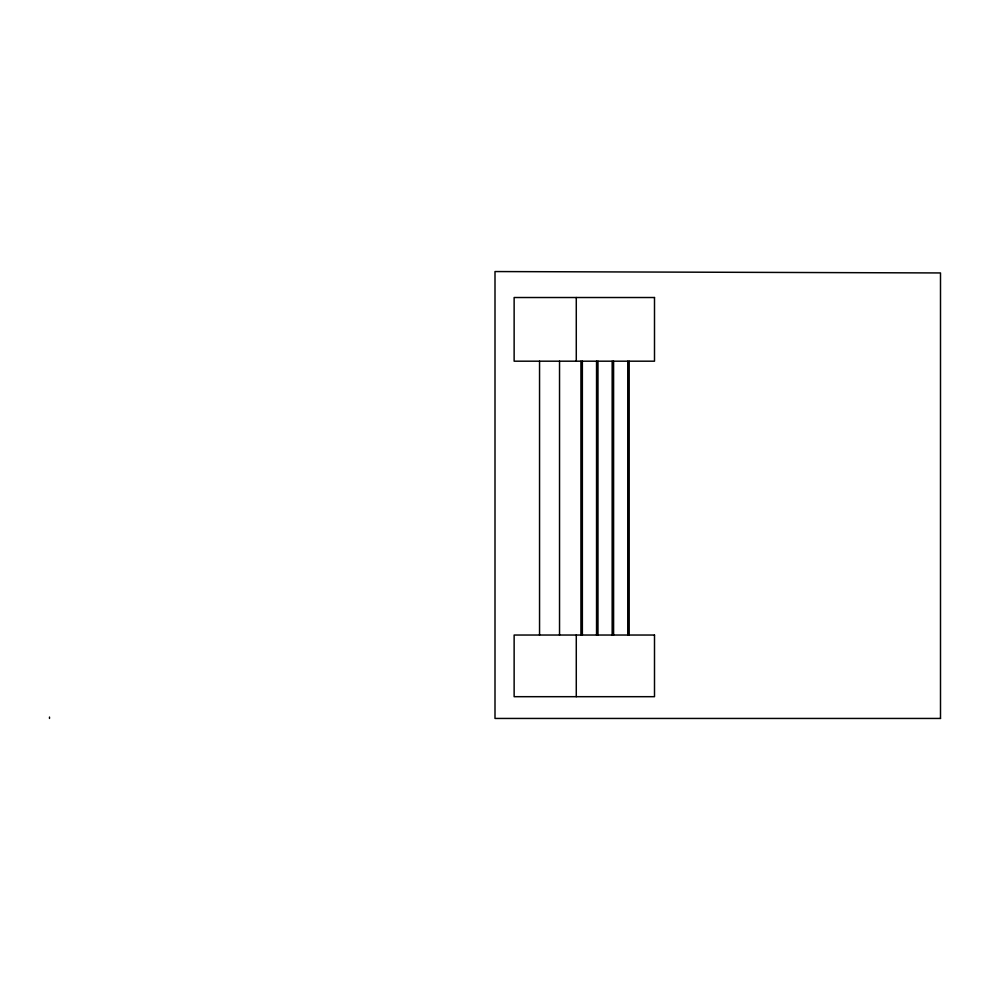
<?xml version="1.0" encoding="UTF-8"?>
<svg xmlns="http://www.w3.org/2000/svg" width="990" height="990" viewBox="0 0 990 990"><rect width="100%" height="100%" fill="white"/><g stroke="black" fill="none" stroke-linecap="round" stroke-linejoin="round"><path stroke-width="1.49" d="M629.182 361.189L629.182 635.035M627.759 361.189L627.759 635.035M613.59 361.189L613.59 635.035M612.167 361.189L612.167 635.035M597.972 361.189L597.972 635.035M596.549 361.189L596.549 635.035M582.355 361.189L582.355 635.035M580.932 361.189L580.932 635.035M576.279 297.52L576.279 361.189M576.279 635.035L576.279 696.688M559.536 361.189L559.536 635.035M539.55 361.189L539.55 635.035M49.5 717.057L49.5 718.443M654.501 297.52L514.132 297.52L514.132 361.189L654.501 361.189L654.501 297.52M654.501 635.035L514.132 635.035L514.132 696.688L654.501 696.688L654.501 635.035M940.5 718.443L495 718.443L495 271.557L940.5 272.943L940.5 718.443"/></g></svg>
